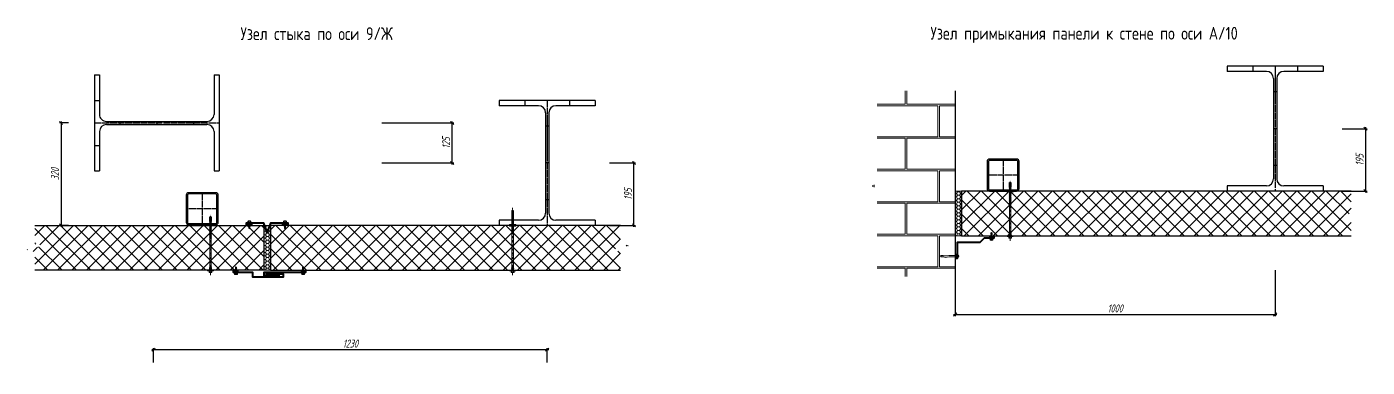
# Model space of a CAD drawing. Header units: millimetres. Extents: x -351329 to 406471, y -253833 to 111767.
# Drawn here: x -243730 to -239542, y -188958 to -187894 of the extents above; entities that cross this region are included whole.
import ezdxf

# ---------------------------------------------------------------- set-up
doc = ezdxf.new("R2010")
doc.units = ezdxf.units.MM
doc.linetypes.add('DASHDOT', pattern=[25.4, 12.7, -6.35, 0, -6.35])
doc.linetypes.add('GOST2.303 5', pattern=[24, 20, -1.5, 1, -1.5])
doc.layers.add('03_Осевые', color=4, linetype='GOST2.303 5')
doc.layers.add('07_Непечатаемые', color=2, linetype='Continuous', plot=False)
for name, color, linetype, lineweight in [('_Саморез', 12, 'Continuous', 9), ('_Сендвичи', 230, 'Continuous', 30), ('_Текст', 141, 'Continuous', 20), ('_Фасонные эл.', 7, 'Continuous', 40), ('выноска', 7, 'Continuous', 13), ('Нумерация', 91, 'Continuous', 30), ('тонкие', 221, 'Continuous', 13)]:
    doc.layers.add(name, color=color, linetype=linetype, lineweight=lineweight)
doc.styles.add('GOST 2.304', font='CS_Gost2304.shx')
doc.styles.add('Museo sans', font='CS_Gost2304.shx')
doc.styles.add('СПДС_размеры', font='spdswin.shx', dxfattribs={"width": 0.8, "oblique": 15})
doc.dimstyles.new('SPDS', dxfattribs={"dimscale": 100, "dimtxt": 2.5, "dimasz": 2.5, "dimexe": 1.25, "dimexo": 0.625, "dimtad": 1, "dimdec": 0, "dimrnd": 0.001, "dimtxsty": 'GOST 2.304', "dimblk": 'OBLIQUE', "dimcen": 2.5, "dimdle": 2, "dimadec": 0, "dimazin": 2, "dimtfac": 0.75, "dimtdec": 0, "dimtmove": 1, "dimatfit": 3, "dimfxl": 1, "dimtolj": 1, "dimarcsym": 0})
doc.dimstyles.new('СПДС', dxfattribs={"dimtxt": 2.5, "dimasz": 1, "dimexe": 0.5, "dimexo": 1.5, "dimtad": 1, "dimdec": 0, "dimtxsty": 'СПДС_размеры', "dimblk": 'OBLIQUE', "dimcen": 2.5, "dimdle": 0.5, "dimadec": 8, "dimazin": 0, "dimtfac": 1, "dimtdec": 0, "dimtix": 1, "dimtmove": 0, "dimatfit": 3, "dimfxl": 1, "dimarcsym": 0})
pattern_1 = [(45, (-260846.524, -170305.51), (-22.45064, 22.45064), []), (135, (-260846.524, -170305.51), (-22.45064, -22.45064), [])]

# ---------------------------------------------------------------- blocks, each defined once
blk = doc.blocks.new('*D758')
at = {"layer": 'Defpoints', "color": 0, "transparency": 16777216}
for p in [(0, 2.5), (0, -167.5), (0, -167.5)]:
    blk.add_point(p, dxfattribs=at)
at = {"layer": 'Defpoints', "color": 0, "transparency": 16777216, "insert": (-2, -13.1), "char_height": 2.5, "attachment_point": 5, "rotation": 90, "style": 'GOST 2.304'}
blk.add_mtext('\\A1;S-CD 65C 5.5х170', dxfattribs=at)
blk = doc.blocks.new('_Oblique')
at = {"layer": 'выноска', "color": 0, "lineweight": -2}
blk.add_line((-0.5, -0.5), (0.5, 0.5), dxfattribs=at)
blk = doc.blocks.new('*D723')
at = {"layer": 'Defpoints', "color": 0, "transparency": 16777216}
for p in [(0, 2.5), (0, -187.5), (0, -187.5)]:
    blk.add_point(p, dxfattribs=at)
at = {"layer": 'Defpoints', "color": 0, "transparency": 16777216, "insert": (-2, -13.1), "char_height": 2.5, "attachment_point": 5, "rotation": 90, "style": 'GOST 2.304'}
blk.add_mtext('\\A1;S-CD 65C 5.5х190', dxfattribs=at)
blk = doc.blocks.new('*D728')
at = {"layer": 'Defpoints', "color": 0, "transparency": 16777216}
for p in [(0, 2), (0, -17), (0, -17)]:
    blk.add_point(p, dxfattribs=at)
at = {"layer": 'Defpoints', "color": 0, "transparency": 16777216, "insert": (-1.2, -7.5), "char_height": 1, "attachment_point": 5, "rotation": 90, "style": 'GOST 2.304'}
blk.add_mtext('\\A1;S-MD 53Z 4.8х19', dxfattribs=at)
blk = doc.blocks.new('*U192')
for p, q in [((-150, 390), (150, 390)), ((-150, 374), (-150, 390)), ((150, 374), (150, 390)), ((-150, 374), (-27, 374)), ((-5, 38), (-5, 352)), ((5, 38), (5, 352)), ((27, 374), (150, 374)), ((-150, 16), (-27, 16)), ((-150, 0), (-150, 16)), ((-150, 0), (150, 0)), ((27, 16), (150, 16)), ((150, 0), (150, 16))]:
    blk.add_line(p, q)
for centre, start, end in [((-27, 352), 0, 90), ((27, 352), 90, 180), ((-27, 38), 270, 360), ((27, 38), 180, 270)]:
    blk.add_arc(centre, 22, start, end)
at = {"layer": '03_Осевые'}
for p, q in [((0, 0), (0, 390)), ((-5, 195), (5, 195))]:
    blk.add_line(p, q, dxfattribs=at)
at = {"layer": '07_Непечатаемые'}
for p, q in [((-2.75, 310), (2.75, 310)), ((-2.75, 80), (2.75, 80)), ((-70, 0), (-70, 16)), ((70, 0), (70, 16))]:
    blk.add_line(p, q, dxfattribs=at)
blk = doc.blocks.new('*U195')
for points in [[(-42, -50), (42, -50, 0.414214), (50, -42), (50, 42, 0.414214), (42, 50), (-42, 50, 0.414214), (-50, 42), (-50, -42, 0.414214)], [(-42, -46), (42, -46, 0.414214), (46, -42), (46, 42, 0.414214), (42, 46), (-42, 46, 0.414214), (-46, 42), (-46, -42, 0.414214)]]:
    blk.add_lwpolyline(points, format="xyb", close=True)
at = {"layer": '03_Осевые'}
for p, q in [((0, -50), (0, 50)), ((-50, 0), (50, 0))]:
    blk.add_line(p, q, dxfattribs=at)
blk = doc.blocks.new('*U798')
for p, q in [((-150, 390), (150, 390)), ((-150, 374), (-150, 390)), ((150, 374), (150, 390)), ((-150, 374), (-27, 374)), ((-5, 38), (-5, 352)), ((5, 38), (5, 352)), ((27, 374), (150, 374)), ((-150, 16), (-27, 16)), ((-150, 0), (-150, 16)), ((-150, 0), (150, 0)), ((27, 16), (150, 16)), ((150, 0), (150, 16))]:
    blk.add_line(p, q)
for centre, start, end in [((-27, 352), 0, 90), ((27, 352), 90, 180), ((-27, 38), 270, 360), ((27, 38), 180, 270)]:
    blk.add_arc(centre, 22, start, end)
at = {"layer": '03_Осевые'}
for p, q in [((0, 0), (0, 390)), ((-5, 195), (5, 195))]:
    blk.add_line(p, q, dxfattribs=at)
at = {"layer": '07_Непечатаемые'}
for p, q in [((-2.75, 310), (2.75, 310)), ((-2.75, 80), (2.75, 80)), ((-70, 0), (-70, 16)), ((70, 0), (70, 16))]:
    blk.add_line(p, q, dxfattribs=at)
blk = doc.blocks.new('дюбель')
at = {"ltscale": 500}
for p, q in [((-4.5, 109), (0, 113.5)), ((-4.5, 98.5), (-4.5, 109)), ((-4.5, 109), (4.5, 109)), ((-4.5, 98.5), (4.5, 98.5)), ((4.5, 109), (0, 113.5)), ((4.5, 98.5), (4.5, 109)), ((-4.5, 9), (-9, 9)), ((-4.5, 9), (-4.5, 62.9)), ((-4.5, 9), (4.5, 9)), ((4.5, 9), (4.5, 62.9)), ((4.5, 9), (9, 9))]:
    blk.add_line(p, q, dxfattribs=at)
for centre, radius, start, end in [((46, 80.7), 53.6, 160.54697, 199.45303), ((55, 80.7), 53.6, 160.54697, 199.45303), ((0, 9), 9, 180, 0)]:
    blk.add_arc(centre, radius, start, end, dxfattribs=at)
blk = doc.blocks.new('*D930')
at = {"layer": 'Defpoints', "color": 0, "ltscale": 20, "transparency": 16777216}
for p in [(-242104, -188903), (-243334, -188958), (-242104, -188958)]:
    blk.add_point(p, dxfattribs=at)
at = {"layer": 'тонкие', "color": 0, "lineweight": -2, "ltscale": 20, "transparency": 16777216}
for p, q in [((-243339, -188903), (-242099, -188903)), ((-243334, -188943), (-243334, -188898)), ((-242104, -188943), (-242104, -188898))]:
    blk.add_line(p, q, dxfattribs=at)
at = {"layer": 'тонкие', "color": 0, "lineweight": -2, "ltscale": 20, "transparency": 16777216, "xscale": 10, "yscale": 10, "zscale": 10, "rotation": 180}
blk.add_blockref('_Oblique', (-243334, -188903), dxfattribs=at)
at = {"layer": 'тонкие', "color": 0, "lineweight": -2, "ltscale": 20, "transparency": 16777216, "xscale": 10, "yscale": 10, "zscale": 10}
blk.add_blockref('_Oblique', (-242104, -188903), dxfattribs=at)
at = {"layer": 'тонкие', "color": 0, "ltscale": 20, "transparency": 16777216, "insert": (-242719, -188884.2), "char_height": 25, "attachment_point": 5, "style": 'СПДС_размеры'}
blk.add_mtext('1230', dxfattribs=at)
blk = doc.blocks.new('*D931')
at = {"layer": 'Defpoints', "color": 0, "ltscale": 10, "transparency": 16777216}
for p in [(-241924, -188319.6), (-241833, -188319.6), (-241924, -188514.6)]:
    blk.add_point(p, dxfattribs=at)
at = {"layer": 'тонкие', "color": 0, "lineweight": -2, "ltscale": 10, "transparency": 16777216}
for p, q in [((-241909, -188319.6), (-241828, -188319.6)), ((-241833, -188519.6), (-241833, -188314.6)), ((-241909, -188514.6), (-241828, -188514.6))]:
    blk.add_line(p, q, dxfattribs=at)
at = {"layer": 'тонкие', "color": 0, "lineweight": -2, "ltscale": 10, "transparency": 16777216, "xscale": 10, "yscale": 10, "zscale": 10}
for p, rotation in [((-241833, -188319.6), 90), ((-241833, -188514.6), 270)]:
    blk.add_blockref('_Oblique', p, dxfattribs=dict(at, rotation=rotation))
at = {"layer": 'тонкие', "color": 0, "ltscale": 10, "transparency": 16777216, "insert": (-241851.8, -188417.1), "char_height": 25, "attachment_point": 5, "rotation": 90, "style": 'СПДС_размеры'}
blk.add_mtext('195', dxfattribs=at)
blk = doc.blocks.new('*D932')
at = {"layer": 'Defpoints', "color": 0, "ltscale": 10, "transparency": 16777216}
for p in [(-242636, -188194.6), (-242401, -188194.6), (-242636, -188319.6)]:
    blk.add_point(p, dxfattribs=at)
at = {"layer": 'тонкие', "color": 0, "lineweight": -2, "ltscale": 10, "transparency": 16777216}
for p, q in [((-242621, -188194.6), (-242396, -188194.6)), ((-242401, -188324.6), (-242401, -188189.6)), ((-242621, -188319.6), (-242396, -188319.6))]:
    blk.add_line(p, q, dxfattribs=at)
at = {"layer": 'тонкие', "color": 0, "lineweight": -2, "ltscale": 10, "transparency": 16777216, "xscale": 10, "yscale": 10, "zscale": 10}
for p, rotation in [((-242401, -188194.6), 90), ((-242401, -188319.6), 270)]:
    blk.add_blockref('_Oblique', p, dxfattribs=dict(at, rotation=rotation))
at = {"layer": 'тонкие', "color": 0, "ltscale": 10, "transparency": 16777216, "insert": (-242419.8, -188257.1), "char_height": 25, "attachment_point": 5, "rotation": 90, "style": 'СПДС_размеры'}
blk.add_mtext('125', dxfattribs=at)
blk = doc.blocks.new('*D933')
at = {"layer": 'Defpoints', "color": 0, "ltscale": 10, "transparency": 16777216}
for p in [(-243585, -188194.6), (-243623, -188514.6), (-243585, -188514.6)]:
    blk.add_point(p, dxfattribs=at)
at = {"layer": 'тонкие', "color": 0, "lineweight": -2, "ltscale": 10, "transparency": 16777216}
for p, q in [((-243600, -188194.6), (-243628, -188194.6)), ((-243623, -188189.6), (-243623, -188519.6)), ((-243600, -188514.6), (-243628, -188514.6))]:
    blk.add_line(p, q, dxfattribs=at)
at = {"layer": 'тонкие', "color": 0, "lineweight": -2, "ltscale": 10, "transparency": 16777216, "xscale": 10, "yscale": 10, "zscale": 10}
for p, rotation in [((-243623, -188194.6), 90), ((-243623, -188514.6), 270)]:
    blk.add_blockref('_Oblique', p, dxfattribs=dict(at, rotation=rotation))
at = {"layer": 'тонкие', "color": 0, "ltscale": 10, "transparency": 16777216, "insert": (-243641.8, -188354.6), "char_height": 25, "attachment_point": 5, "rotation": 90, "style": 'СПДС_размеры'}
blk.add_mtext('320', dxfattribs=at)
blk = doc.blocks.new('*D934')
at = {"layer": 'Defpoints', "color": 0, "ltscale": 10, "transparency": 16777216}
for p in [(-240829.6, -188641), (-239829.6, -188639.8), (-239829.6, -188793)]:
    blk.add_point(p, dxfattribs=at)
at = {"layer": 'тонкие', "color": 0, "lineweight": -2, "ltscale": 10, "transparency": 16777216}
for p, q in [((-240829.6, -188656), (-240829.6, -188798)), ((-239829.6, -188654.8), (-239829.6, -188798)), ((-240834.6, -188793), (-239824.6, -188793))]:
    blk.add_line(p, q, dxfattribs=at)
at = {"layer": 'тонкие', "color": 0, "lineweight": -2, "ltscale": 10, "transparency": 16777216, "xscale": 10, "yscale": 10, "zscale": 10, "rotation": 180}
blk.add_blockref('_Oblique', (-240829.6, -188793), dxfattribs=at)
at = {"layer": 'тонкие', "color": 0, "lineweight": -2, "ltscale": 10, "transparency": 16777216, "xscale": 10, "yscale": 10, "zscale": 10}
blk.add_blockref('_Oblique', (-239829.6, -188793), dxfattribs=at)
at = {"layer": 'тонкие', "color": 0, "ltscale": 10, "transparency": 16777216, "insert": (-240329.6, -188774.2), "char_height": 25, "attachment_point": 5, "style": 'СПДС_размеры'}
blk.add_mtext('1000', dxfattribs=at)
blk = doc.blocks.new('*D935')
at = {"layer": 'Defpoints', "color": 0, "ltscale": 10, "transparency": 16777216}
for p in [(-239635, -188212.4), (-239635, -188407.4), (-239547, -188407.4)]:
    blk.add_point(p, dxfattribs=at)
at = {"layer": 'тонкие', "color": 0, "lineweight": -2, "ltscale": 10, "transparency": 16777216}
for p, q in [((-239547, -188207.4), (-239547, -188412.4)), ((-239620, -188212.4), (-239542, -188212.4)), ((-239620, -188407.4), (-239542, -188407.4))]:
    blk.add_line(p, q, dxfattribs=at)
at = {"layer": 'тонкие', "color": 0, "lineweight": -2, "ltscale": 10, "transparency": 16777216, "xscale": 10, "yscale": 10, "zscale": 10}
for p, rotation in [((-239547, -188212.4), 90), ((-239547, -188407.4), 270)]:
    blk.add_blockref('_Oblique', p, dxfattribs=dict(at, rotation=rotation))
at = {"layer": 'тонкие', "color": 0, "ltscale": 10, "transparency": 16777216, "insert": (-239565.8, -188309.9), "char_height": 25, "attachment_point": 5, "rotation": 90, "style": 'СПДС_размеры'}
blk.add_mtext('195', dxfattribs=at)
blk = doc.blocks.new('*U757')
at = {"layer": '_Саморез'}
h = blk.add_hatch(color=256, dxfattribs=at)
h.paths.add_polyline_path([(8.5, 0), (8.5, 1), (0, 1), (0, 0)])
h.paths.add_polyline_path([(-8.5, 1), (-8.5, 0), (0, 0), (0, 1)])
for p, q in [((3.75, -2), (-3.75, -0.7)), ((3.75, -4.6), (-3.75, -3.3)), ((3.75, -7.2), (-3.75, -5.9)), ((3.05, -9.8), (-3.05, -8.5)), ((3, -98.2), (-3, -97.45)), ((3, -99.7), (-3, -98.95)), ((3, -101.2), (-3, -100.45)), ((3, -102.7), (-3, -101.95)), ((3, -104.2), (-3, -103.45)), ((3, -105.7), (-3, -104.95)), ((3, -107.2), (-3, -106.45)), ((3, -108.7), (-3, -107.95)), ((3, -110.2), (-3, -109.45)), ((3, -111.7), (-3, -110.95)), ((3, -113.2), (-3, -112.45)), ((3, -114.7), (-3, -113.95)), ((3, -116.2), (-3, -115.45)), ((3, -117.7), (-3, -116.95)), ((3, -119.2), (-3, -118.45)), ((3, -120.7), (-3, -119.95)), ((3, -122.2), (-3, -121.45)), ((3, -123.7), (-3, -122.95)), ((3, -125.2), (-3, -124.45)), ((3, -126.7), (-3, -125.95)), ((3, -128.2), (-3, -127.45)), ((3, -129.7), (-3, -128.95)), ((3, -131.2), (-3, -130.45)), ((3, -132.7), (-3, -131.95)), ((3, -134.2), (-3, -133.45)), ((3, -135.7), (-3, -134.95)), ((3, -137.2), (-3, -136.45)), ((3, -138.7), (-3, -137.95)), ((3, -140.2), (-3, -139.45)), ((3, -141.7), (-3, -140.95)), ((3, -143.2), (-3, -142.45)), ((3, -144.7), (-3, -143.95)), ((3, -146.2), (-3, -145.45)), ((3, -147.7), (-3, -146.95)), ((3, -149.2), (-3, -148.45)), ((3, -150.7), (-3, -149.95)), ((0, -151.825), (-3, -151.45))]:
    blk.add_line(p, q, dxfattribs=at)
for points in [[(9.5, 2), (5.1, 2.5), (-5.1, 2.5), (-9.5, 2), (9.5, 2)], [(9.5, 1), (-9.5, 1), (-9.5, 2), (9.5, 2), (9.5, 1)], [(5.1, 3), (4.6, 3.5), (-4.6, 3.5), (-5.1, 3), (5.1, 3)], [(5.1, 2.5), (5.1, 3), (-5.1, 3), (-5.1, 2.5), (5.1, 2.5)], [(-4.6, 3.5), (-4.6, 7)], [(-3.45, 7.5), (3.45, 7.5)], [(-2.3, 3.5), (-2.3, 7)], [(-2.25, 1), (-2.25, -0.1)], [(2.25, 1), (2.25, -1.4)], [(2.3, 3.5), (2.3, 7)], [(4.6, 7), (4.6, 3.5)], [(-2.25, -1.3), (-2.25, -2.7)], [(-2.25, -3.9), (-2.25, -5.3)], [(-2.25, -6.5), (-2.25, -8)], [(-2.25, -9), (-2.25, -97.05)], [(2.25, -2.6), (2.25, -4)], [(2.25, -5.2), (2.25, -6.6)], [(2.25, -7.8), (2.25, -9.3)], [(2.25, -10.3), (2.25, -97.8)], [(-2.25, -97.85), (-2.25, -98.55)], [(-2.25, -99.35), (-2.25, -100.05)], [(-2.25, -100.85), (-2.25, -101.55)], [(-2.25, -102.35), (-2.25, -103.05)], [(-2.25, -103.85), (-2.25, -104.55)], [(-2.25, -105.35), (-2.25, -106.05)], [(-2.25, -106.85), (-2.25, -107.55)], [(-2.25, -108.35), (-2.25, -109.05)], [(-2.25, -109.85), (-2.25, -110.55)], [(-2.25, -111.35), (-2.25, -112.05)], [(-2.25, -112.85), (-2.25, -113.55)], [(-2.25, -114.35), (-2.25, -115.05)], [(-2.25, -115.85), (-2.25, -116.55)], [(-2.25, -117.35), (-2.25, -118.05)], [(-2.25, -118.85), (-2.25, -119.55)], [(-2.25, -120.35), (-2.25, -121.05)], [(-2.25, -121.85), (-2.25, -122.55)], [(-2.25, -123.35), (-2.25, -124.05)], [(-2.25, -124.85), (-2.25, -125.55)], [(2.25, -98.6), (2.25, -99.3)], [(2.25, -100.1), (2.25, -100.8)], [(2.25, -101.6), (2.25, -102.3)], [(2.25, -103.1), (2.25, -103.8)], [(2.25, -104.6), (2.25, -105.3)], [(2.25, -106.1), (2.25, -106.8)], [(2.25, -107.6), (2.25, -108.3)], [(2.25, -109.1), (2.25, -109.8)], [(2.25, -110.6), (2.25, -111.3)], [(2.25, -112.1), (2.25, -112.8)], [(2.25, -113.6), (2.25, -114.3)], [(2.25, -115.1), (2.25, -115.8)], [(2.25, -116.6), (2.25, -117.3)], [(2.25, -118.1), (2.25, -118.8)], [(2.25, -119.6), (2.25, -120.3)], [(2.25, -121.1), (2.25, -121.8)], [(2.25, -122.6), (2.25, -123.3)], [(2.25, -124.1), (2.25, -124.8)], [(2.25, -125.6), (2.25, -126.3)], [(-2.75, -153.5), (-2.25, -151.85)], [(0, -167.5), (-2.75, -165.5)], [(-2.25, -126.35), (-2.25, -127.05)], [(-2.25, -127.85), (-2.25, -128.55)], [(-2.25, -129.35), (-2.25, -130.05)], [(-2.25, -130.85), (-2.25, -131.55)], [(-2.25, -132.35), (-2.25, -133.05)], [(-2.25, -133.85), (-2.25, -134.55)], [(-2.25, -135.35), (-2.25, -136.05)], [(-2.25, -136.85), (-2.25, -137.55)], [(-2.25, -138.35), (-2.25, -139.05)], [(-2.25, -139.85), (-2.25, -140.55)], [(-2.25, -141.35), (-2.25, -142.05)], [(-2.25, -142.85), (-2.25, -143.55)], [(-2.25, -144.35), (-2.25, -145.05)], [(-2.25, -145.85), (-2.25, -146.55)], [(-2.25, -147.35), (-2.25, -148.05)], [(-2.25, -148.85), (-2.25, -149.55)], [(-2.25, -150.35), (-2.25, -151.05)], [(0, -167.5), (2.75, -165.5)], [(2.25, -127.1), (2.25, -127.8)], [(2.25, -128.6), (2.25, -129.3)], [(2.25, -130.1), (2.25, -130.8)], [(2.25, -131.6), (2.25, -132.3)], [(2.25, -133.1), (2.25, -133.8)], [(2.25, -134.6), (2.25, -135.3)], [(2.25, -136.1), (2.25, -136.8)], [(2.25, -137.6), (2.25, -138.3)], [(2.25, -139.1), (2.25, -139.8)], [(2.25, -140.6), (2.25, -141.3)], [(2.25, -142.1), (2.25, -142.8)], [(2.25, -143.6), (2.25, -144.3)], [(2.25, -145.1), (2.25, -145.8)], [(2.25, -146.6), (2.25, -147.3)], [(2.25, -148.1), (2.25, -148.8)], [(2.25, -149.6), (2.25, -150.3)], [(2.25, -151.1), (2.25, -151.85)], [(2.75, -153.5), (2.25, -151.85)]]:
    blk.add_lwpolyline(points, dxfattribs=at)
for points in [[(8.5, 0), (-8.5, 0), (-8.5, 1), (8.5, 1)], [(-2.25, -0.1), (2.25, -1.4), (3.75, -2), (2.25, -2.6), (-2.25, -1.3), (-3.75, -0.7)], [(-2.25, -2.7), (2.25, -4), (3.75, -4.6), (2.25, -5.2), (-2.25, -3.9), (-3.75, -3.3)], [(-2.25, -5.3), (2.25, -6.6), (3.75, -7.2), (2.25, -7.8), (-2.25, -6.5), (-3.75, -5.9)], [(-2.25, -8), (2.25, -9.3), (3.05, -9.8), (2.25, -10.3), (-2.25, -9), (-3.05, -8.5)], [(-2.25, -97.05), (2.25, -97.8), (3, -98.2), (2.25, -98.6), (-2.25, -97.85), (-3, -97.45)], [(-2.25, -98.55), (2.25, -99.3), (3, -99.7), (2.25, -100.1), (-2.25, -99.35), (-3, -98.95)], [(-2.25, -100.05), (2.25, -100.8), (3, -101.2), (2.25, -101.6), (-2.25, -100.85), (-3, -100.45)], [(-2.25, -101.55), (2.25, -102.3), (3, -102.7), (2.25, -103.1), (-2.25, -102.35), (-3, -101.95)], [(-2.25, -103.05), (2.25, -103.8), (3, -104.2), (2.25, -104.6), (-2.25, -103.85), (-3, -103.45)], [(-2.25, -104.55), (2.25, -105.3), (3, -105.7), (2.25, -106.1), (-2.25, -105.35), (-3, -104.95)], [(-2.25, -106.05), (2.25, -106.8), (3, -107.2), (2.25, -107.6), (-2.25, -106.85), (-3, -106.45)], [(-2.25, -107.55), (2.25, -108.3), (3, -108.7), (2.25, -109.1), (-2.25, -108.35), (-3, -107.95)], [(-2.25, -109.05), (2.25, -109.8), (3, -110.2), (2.25, -110.6), (-2.25, -109.85), (-3, -109.45)], [(-2.25, -110.55), (2.25, -111.3), (3, -111.7), (2.25, -112.1), (-2.25, -111.35), (-3, -110.95)], [(-2.25, -112.05), (2.25, -112.8), (3, -113.2), (2.25, -113.6), (-2.25, -112.85), (-3, -112.45)], [(-2.25, -113.55), (2.25, -114.3), (3, -114.7), (2.25, -115.1), (-2.25, -114.35), (-3, -113.95)], [(-2.25, -115.05), (2.25, -115.8), (3, -116.2), (2.25, -116.6), (-2.25, -115.85), (-3, -115.45)], [(-2.25, -116.55), (2.25, -117.3), (3, -117.7), (2.25, -118.1), (-2.25, -117.35), (-3, -116.95)], [(-2.25, -118.05), (2.25, -118.8), (3, -119.2), (2.25, -119.6), (-2.25, -118.85), (-3, -118.45)], [(-2.25, -119.55), (2.25, -120.3), (3, -120.7), (2.25, -121.1), (-2.25, -120.35), (-3, -119.95)], [(-2.25, -121.05), (2.25, -121.8), (3, -122.2), (2.25, -122.6), (-2.25, -121.85), (-3, -121.45)], [(-2.25, -122.55), (2.25, -123.3), (3, -123.7), (2.25, -124.1), (-2.25, -123.35), (-3, -122.95)], [(-2.25, -124.05), (2.25, -124.8), (3, -125.2), (2.25, -125.6), (-2.25, -124.85), (-3, -124.45)], [(-2.25, -125.55), (2.25, -126.3), (3, -126.7), (2.25, -127.1), (-2.25, -126.35), (-3, -125.95)], [(-2.25, -127.05), (2.25, -127.8), (3, -128.2), (2.25, -128.6), (-2.25, -127.85), (-3, -127.45)], [(-2.25, -128.55), (2.25, -129.3), (3, -129.7), (2.25, -130.1), (-2.25, -129.35), (-3, -128.95)], [(-2.25, -130.05), (2.25, -130.8), (3, -131.2), (2.25, -131.6), (-2.25, -130.85), (-3, -130.45)], [(-2.25, -131.55), (2.25, -132.3), (3, -132.7), (2.25, -133.1), (-2.25, -132.35), (-3, -131.95)], [(-2.25, -133.05), (2.25, -133.8), (3, -134.2), (2.25, -134.6), (-2.25, -133.85), (-3, -133.45)], [(-2.25, -134.55), (2.25, -135.3), (3, -135.7), (2.25, -136.1), (-2.25, -135.35), (-3, -134.95)], [(-2.25, -136.05), (2.25, -136.8), (3, -137.2), (2.25, -137.6), (-2.25, -136.85), (-3, -136.45)], [(-2.25, -137.55), (2.25, -138.3), (3, -138.7), (2.25, -139.1), (-2.25, -138.35), (-3, -137.95)], [(-2.25, -139.05), (2.25, -139.8), (3, -140.2), (2.25, -140.6), (-2.25, -139.85), (-3, -139.45)], [(-2.25, -140.55), (2.25, -141.3), (3, -141.7), (2.25, -142.1), (-2.25, -141.35), (-3, -140.95)], [(-2.25, -142.05), (2.25, -142.8), (3, -143.2), (2.25, -143.6), (-2.25, -142.85), (-3, -142.45)], [(-2.25, -143.55), (2.25, -144.3), (3, -144.7), (2.25, -145.1), (-2.25, -144.35), (-3, -143.95)], [(-2.25, -145.05), (2.25, -145.8), (3, -146.2), (2.25, -146.6), (-2.25, -145.85), (-3, -145.45)], [(-2.25, -146.55), (2.25, -147.3), (3, -147.7), (2.25, -148.1), (-2.25, -147.35), (-3, -146.95)], [(-2.25, -148.05), (2.25, -148.8), (3, -149.2), (2.25, -149.6), (-2.25, -148.85), (-3, -148.45)], [(-2.25, -149.55), (2.25, -150.3), (3, -150.7), (2.25, -151.1), (-2.25, -150.35), (-3, -149.95)], [(-2.25, -151.05), (-0.75, -151.425), (0, -151.825), (-0.75, -152.225), (-2.25, -151.85), (-3, -151.45)]]:
    blk.add_lwpolyline(points, close=True, dxfattribs=at)
at = {"layer": '_Саморез', "linetype": 'DASHDOT', "ltscale": 0.5}
blk.add_lwpolyline([(0, 15.5), (0, -174.5)], dxfattribs=at)
at = {"layer": '_Саморез', "linetype": 'DASHDOT'}
for points in [[(-2.75, -165.5), (-2.75, -153.5)], [(-2.75, -165.5), (-1, -165.2)], [(-1, -165.2), (0, -154.5)], [(-1, -165.2), (0, -167.5)], [(0, -167.5), (2.75, -154.5)], [(2.75, -165.5), (2.75, -153.5)]]:
    blk.add_lwpolyline(points, dxfattribs=at)
at = {"layer": '_Саморез'}
for centre, radius, start, end in [((-3.45, 5.927), 1.573, 43.002869, 136.997131), ((0, 1.96), 5.54, 65.470453, 114.529547), ((3.45, 5.927), 1.573, 43.002869, 136.997131)]:
    blk.add_arc(centre, radius, start, end, dxfattribs=at)
at = {"layer": '_Саморез', "linetype": 'DASHDOT'}
blk.add_arc((1.375, -154.945), 1.445, 17.945253, 162.054747, dxfattribs=at)
at = {"layer": 'Defpoints', "color": 1}
dim = blk.add_linear_dim(base=(0, -167.5), p1=(0, 2.5), p2=(0, -167.5), angle=270, text='S-CD 65C 5.5х<>', dimstyle='SPDS', override={"dimscale": 1, "dimdec": 2, "dimlfac": 1, "dimtxsty": 'GOST 2.304', "dimse1": 1, "dimse2": 1, "dimsd1": 1, "dimsd2": 1, "dimtdec": 2, "dimtolj": 1}, dxfattribs=at)
dim.commit()
dim.dimension.update_dxf_attribs({"geometry": '*D758', "text_midpoint": (0, -13.1), "dimtype": 160})
blk = doc.blocks.new('*U722')
at = {"layer": '_Саморез'}
h = blk.add_hatch(color=256, dxfattribs=at)
h.paths.add_polyline_path([(8.5, 0), (8.5, 1), (0, 1), (0, 0)])
h.paths.add_polyline_path([(-8.5, 1), (-8.5, 0), (0, 0), (0, 1)])
for p, q in [((3.75, -2), (-3.75, -0.7)), ((3.75, -4.6), (-3.75, -3.3)), ((3.75, -7.2), (-3.75, -5.9)), ((3.05, -9.8), (-3.05, -8.5)), ((3, -118.2), (-3, -117.45)), ((3, -119.7), (-3, -118.95)), ((3, -121.2), (-3, -120.45)), ((3, -122.7), (-3, -121.95)), ((3, -124.2), (-3, -123.45)), ((3, -125.7), (-3, -124.95)), ((3, -127.2), (-3, -126.45)), ((3, -128.7), (-3, -127.95)), ((3, -130.2), (-3, -129.45)), ((3, -131.7), (-3, -130.95)), ((3, -133.2), (-3, -132.45)), ((3, -134.7), (-3, -133.95)), ((3, -136.2), (-3, -135.45)), ((3, -137.7), (-3, -136.95)), ((3, -139.2), (-3, -138.45)), ((3, -140.7), (-3, -139.95)), ((3, -142.2), (-3, -141.45)), ((3, -143.7), (-3, -142.95)), ((3, -145.2), (-3, -144.45)), ((3, -146.7), (-3, -145.95)), ((3, -148.2), (-3, -147.45)), ((3, -149.7), (-3, -148.95)), ((3, -151.2), (-3, -150.45)), ((3, -152.7), (-3, -151.95)), ((3, -154.2), (-3, -153.45)), ((3, -155.7), (-3, -154.95)), ((3, -157.2), (-3, -156.45)), ((3, -158.7), (-3, -157.95)), ((3, -160.2), (-3, -159.45)), ((3, -161.7), (-3, -160.95)), ((3, -163.2), (-3, -162.45)), ((3, -164.7), (-3, -163.95)), ((3, -166.2), (-3, -165.45)), ((3, -167.7), (-3, -166.95)), ((3, -169.2), (-3, -168.45)), ((3, -170.7), (-3, -169.95)), ((0, -171.825), (-3, -171.45))]:
    blk.add_line(p, q, dxfattribs=at)
for points in [[(9.5, 2), (5.1, 2.5), (-5.1, 2.5), (-9.5, 2), (9.5, 2)], [(9.5, 1), (-9.5, 1), (-9.5, 2), (9.5, 2), (9.5, 1)], [(5.1, 3), (4.6, 3.5), (-4.6, 3.5), (-5.1, 3), (5.1, 3)], [(5.1, 2.5), (5.1, 3), (-5.1, 3), (-5.1, 2.5), (5.1, 2.5)], [(-4.6, 3.5), (-4.6, 7)], [(-3.45, 7.5), (3.45, 7.5)], [(-2.3, 3.5), (-2.3, 7)], [(-2.25, 1), (-2.25, -0.1)], [(2.25, 1), (2.25, -1.4)], [(2.3, 3.5), (2.3, 7)], [(4.6, 7), (4.6, 3.5)], [(-2.25, -1.3), (-2.25, -2.7)], [(-2.25, -3.9), (-2.25, -5.3)], [(-2.25, -6.5), (-2.25, -8)], [(-2.25, -9), (-2.25, -117.05)], [(2.25, -2.6), (2.25, -4)], [(2.25, -5.2), (2.25, -6.6)], [(2.25, -7.8), (2.25, -9.3)], [(2.25, -10.3), (2.25, -117.8)], [(-2.25, -117.85), (-2.25, -118.55)], [(-2.25, -119.35), (-2.25, -120.05)], [(-2.25, -120.85), (-2.25, -121.55)], [(-2.25, -122.35), (-2.25, -123.05)], [(-2.25, -123.85), (-2.25, -124.55)], [(-2.25, -125.35), (-2.25, -126.05)], [(2.25, -118.6), (2.25, -119.3)], [(2.25, -120.1), (2.25, -120.8)], [(2.25, -121.6), (2.25, -122.3)], [(2.25, -123.1), (2.25, -123.8)], [(2.25, -124.6), (2.25, -125.3)], [(-2.25, -126.85), (-2.25, -127.55)], [(-2.25, -128.35), (-2.25, -129.05)], [(-2.25, -129.85), (-2.25, -130.55)], [(-2.25, -131.35), (-2.25, -132.05)], [(-2.25, -132.85), (-2.25, -133.55)], [(-2.25, -134.35), (-2.25, -135.05)], [(-2.25, -135.85), (-2.25, -136.55)], [(-2.25, -137.35), (-2.25, -138.05)], [(-2.25, -138.85), (-2.25, -139.55)], [(-2.25, -140.35), (-2.25, -141.05)], [(-2.25, -141.85), (-2.25, -142.55)], [(-2.25, -143.35), (-2.25, -144.05)], [(-2.25, -144.85), (-2.25, -145.55)], [(-2.25, -146.35), (-2.25, -147.05)], [(-2.25, -147.85), (-2.25, -148.55)], [(-2.25, -149.35), (-2.25, -150.05)], [(-2.25, -150.85), (-2.25, -151.55)], [(-2.25, -152.35), (-2.25, -153.05)], [(-2.25, -153.85), (-2.25, -154.55)], [(-2.25, -155.35), (-2.25, -156.05)], [(-2.25, -156.85), (-2.25, -157.55)], [(-2.25, -158.35), (-2.25, -159.05)], [(-2.25, -159.85), (-2.25, -160.55)], [(-2.25, -161.35), (-2.25, -162.05)], [(-2.25, -162.85), (-2.25, -163.55)], [(-2.25, -164.35), (-2.25, -165.05)], [(-2.25, -165.85), (-2.25, -166.55)], [(-2.25, -167.35), (-2.25, -168.05)], [(2.25, -126.1), (2.25, -126.8)], [(2.25, -127.6), (2.25, -128.3)], [(2.25, -129.1), (2.25, -129.8)], [(2.25, -130.6), (2.25, -131.3)], [(2.25, -132.1), (2.25, -132.8)], [(2.25, -133.6), (2.25, -134.3)], [(2.25, -135.1), (2.25, -135.8)], [(2.25, -136.6), (2.25, -137.3)], [(2.25, -138.1), (2.25, -138.8)], [(2.25, -139.6), (2.25, -140.3)], [(2.25, -141.1), (2.25, -141.8)], [(2.25, -142.6), (2.25, -143.3)], [(2.25, -144.1), (2.25, -144.8)], [(2.25, -145.6), (2.25, -146.3)], [(2.25, -147.1), (2.25, -147.8)], [(2.25, -148.6), (2.25, -149.3)], [(2.25, -150.1), (2.25, -150.8)], [(2.25, -151.6), (2.25, -152.3)], [(2.25, -153.1), (2.25, -153.8)], [(2.25, -154.6), (2.25, -155.3)], [(2.25, -156.1), (2.25, -156.8)], [(2.25, -157.6), (2.25, -158.3)], [(2.25, -159.1), (2.25, -159.8)], [(2.25, -160.6), (2.25, -161.3)], [(2.25, -162.1), (2.25, -162.8)], [(2.25, -163.6), (2.25, -164.3)], [(2.25, -165.1), (2.25, -165.8)], [(2.25, -166.6), (2.25, -167.3)], [(-2.75, -173.5), (-2.25, -171.85)], [(0, -187.5), (-2.75, -185.5)], [(-2.25, -168.85), (-2.25, -169.55)], [(-2.25, -170.35), (-2.25, -171.05)], [(0, -187.5), (2.75, -185.5)], [(2.25, -168.1), (2.25, -168.8)], [(2.25, -169.6), (2.25, -170.3)], [(2.25, -171.1), (2.25, -171.85)], [(2.75, -173.5), (2.25, -171.85)]]:
    blk.add_lwpolyline(points, dxfattribs=at)
for points in [[(8.5, 0), (-8.5, 0), (-8.5, 1), (8.5, 1)], [(-2.25, -0.1), (2.25, -1.4), (3.75, -2), (2.25, -2.6), (-2.25, -1.3), (-3.75, -0.7)], [(-2.25, -2.7), (2.25, -4), (3.75, -4.6), (2.25, -5.2), (-2.25, -3.9), (-3.75, -3.3)], [(-2.25, -5.3), (2.25, -6.6), (3.75, -7.2), (2.25, -7.8), (-2.25, -6.5), (-3.75, -5.9)], [(-2.25, -8), (2.25, -9.3), (3.05, -9.8), (2.25, -10.3), (-2.25, -9), (-3.05, -8.5)], [(-2.25, -117.05), (2.25, -117.8), (3, -118.2), (2.25, -118.6), (-2.25, -117.85), (-3, -117.45)], [(-2.25, -118.55), (2.25, -119.3), (3, -119.7), (2.25, -120.1), (-2.25, -119.35), (-3, -118.95)], [(-2.25, -120.05), (2.25, -120.8), (3, -121.2), (2.25, -121.6), (-2.25, -120.85), (-3, -120.45)], [(-2.25, -121.55), (2.25, -122.3), (3, -122.7), (2.25, -123.1), (-2.25, -122.35), (-3, -121.95)], [(-2.25, -123.05), (2.25, -123.8), (3, -124.2), (2.25, -124.6), (-2.25, -123.85), (-3, -123.45)], [(-2.25, -124.55), (2.25, -125.3), (3, -125.7), (2.25, -126.1), (-2.25, -125.35), (-3, -124.95)], [(-2.25, -126.05), (2.25, -126.8), (3, -127.2), (2.25, -127.6), (-2.25, -126.85), (-3, -126.45)], [(-2.25, -127.55), (2.25, -128.3), (3, -128.7), (2.25, -129.1), (-2.25, -128.35), (-3, -127.95)], [(-2.25, -129.05), (2.25, -129.8), (3, -130.2), (2.25, -130.6), (-2.25, -129.85), (-3, -129.45)], [(-2.25, -130.55), (2.25, -131.3), (3, -131.7), (2.25, -132.1), (-2.25, -131.35), (-3, -130.95)], [(-2.25, -132.05), (2.25, -132.8), (3, -133.2), (2.25, -133.6), (-2.25, -132.85), (-3, -132.45)], [(-2.25, -133.55), (2.25, -134.3), (3, -134.7), (2.25, -135.1), (-2.25, -134.35), (-3, -133.95)], [(-2.25, -135.05), (2.25, -135.8), (3, -136.2), (2.25, -136.6), (-2.25, -135.85), (-3, -135.45)], [(-2.25, -136.55), (2.25, -137.3), (3, -137.7), (2.25, -138.1), (-2.25, -137.35), (-3, -136.95)], [(-2.25, -138.05), (2.25, -138.8), (3, -139.2), (2.25, -139.6), (-2.25, -138.85), (-3, -138.45)], [(-2.25, -139.55), (2.25, -140.3), (3, -140.7), (2.25, -141.1), (-2.25, -140.35), (-3, -139.95)], [(-2.25, -141.05), (2.25, -141.8), (3, -142.2), (2.25, -142.6), (-2.25, -141.85), (-3, -141.45)], [(-2.25, -142.55), (2.25, -143.3), (3, -143.7), (2.25, -144.1), (-2.25, -143.35), (-3, -142.95)], [(-2.25, -144.05), (2.25, -144.8), (3, -145.2), (2.25, -145.6), (-2.25, -144.85), (-3, -144.45)], [(-2.25, -145.55), (2.25, -146.3), (3, -146.7), (2.25, -147.1), (-2.25, -146.35), (-3, -145.95)], [(-2.25, -147.05), (2.25, -147.8), (3, -148.2), (2.25, -148.6), (-2.25, -147.85), (-3, -147.45)], [(-2.25, -148.55), (2.25, -149.3), (3, -149.7), (2.25, -150.1), (-2.25, -149.35), (-3, -148.95)], [(-2.25, -150.05), (2.25, -150.8), (3, -151.2), (2.25, -151.6), (-2.25, -150.85), (-3, -150.45)], [(-2.25, -151.55), (2.25, -152.3), (3, -152.7), (2.25, -153.1), (-2.25, -152.35), (-3, -151.95)], [(-2.25, -153.05), (2.25, -153.8), (3, -154.2), (2.25, -154.6), (-2.25, -153.85), (-3, -153.45)], [(-2.25, -154.55), (2.25, -155.3), (3, -155.7), (2.25, -156.1), (-2.25, -155.35), (-3, -154.95)], [(-2.25, -156.05), (2.25, -156.8), (3, -157.2), (2.25, -157.6), (-2.25, -156.85), (-3, -156.45)], [(-2.25, -157.55), (2.25, -158.3), (3, -158.7), (2.25, -159.1), (-2.25, -158.35), (-3, -157.95)], [(-2.25, -159.05), (2.25, -159.8), (3, -160.2), (2.25, -160.6), (-2.25, -159.85), (-3, -159.45)], [(-2.25, -160.55), (2.25, -161.3), (3, -161.7), (2.25, -162.1), (-2.25, -161.35), (-3, -160.95)], [(-2.25, -162.05), (2.25, -162.8), (3, -163.2), (2.25, -163.6), (-2.25, -162.85), (-3, -162.45)], [(-2.25, -163.55), (2.25, -164.3), (3, -164.7), (2.25, -165.1), (-2.25, -164.35), (-3, -163.95)], [(-2.25, -165.05), (2.25, -165.8), (3, -166.2), (2.25, -166.6), (-2.25, -165.85), (-3, -165.45)], [(-2.25, -166.55), (2.25, -167.3), (3, -167.7), (2.25, -168.1), (-2.25, -167.35), (-3, -166.95)], [(-2.25, -168.05), (2.25, -168.8), (3, -169.2), (2.25, -169.6), (-2.25, -168.85), (-3, -168.45)], [(-2.25, -169.55), (2.25, -170.3), (3, -170.7), (2.25, -171.1), (-2.25, -170.35), (-3, -169.95)], [(-2.25, -171.05), (-0.75, -171.425), (0, -171.825), (-0.75, -172.225), (-2.25, -171.85), (-3, -171.45)]]:
    blk.add_lwpolyline(points, close=True, dxfattribs=at)
at = {"layer": '_Саморез', "linetype": 'DASHDOT', "ltscale": 0.5}
blk.add_lwpolyline([(0, 15.5), (0, -194.5)], dxfattribs=at)
at = {"layer": '_Саморез', "linetype": 'DASHDOT'}
for points in [[(-2.75, -185.5), (-2.75, -173.5)], [(-2.75, -185.5), (-1, -185.2)], [(-1, -185.2), (0, -174.5)], [(-1, -185.2), (0, -187.5)], [(0, -187.5), (2.75, -174.5)], [(2.75, -185.5), (2.75, -173.5)]]:
    blk.add_lwpolyline(points, dxfattribs=at)
at = {"layer": '_Саморез'}
for centre, radius, start, end in [((-3.45, 5.927), 1.573, 43.002869, 136.997131), ((0, 1.96), 5.54, 65.470453, 114.529547), ((3.45, 5.927), 1.573, 43.002869, 136.997131)]:
    blk.add_arc(centre, radius, start, end, dxfattribs=at)
at = {"layer": '_Саморез', "linetype": 'DASHDOT'}
blk.add_arc((1.375, -174.945), 1.445, 17.945253, 162.054747, dxfattribs=at)
at = {"layer": 'Defpoints', "color": 1}
dim = blk.add_linear_dim(base=(0, -187.5), p1=(0, 2.5), p2=(0, -187.5), angle=270, text='S-CD 65C 5.5х<>', dimstyle='SPDS', override={"dimscale": 1, "dimdec": 2, "dimlfac": 1, "dimtxsty": 'GOST 2.304', "dimse1": 1, "dimse2": 1, "dimsd1": 1, "dimsd2": 1, "dimtdec": 2, "dimtolj": 1}, dxfattribs=at)
dim.commit()
dim.dimension.update_dxf_attribs({"geometry": '*D723', "text_midpoint": (0, -13.1), "dimtype": 160})
blk = doc.blocks.new('*U726')
at = {"layer": '_Саморез'}
blk.add_hatch(color=256, dxfattribs=at).paths.add_polyline_path([(-7, 0), (7, 0), (7, 1), (-7, 1)])
for p, q in [((-2.4, -1.5), (2.4, -0.5)), ((-2.4, -3.5), (2.4, -2.5)), ((-2.4, -5.5), (2.4, -4.5)), ((-2.4, -7.5), (2.4, -6.5)), ((-2.4, -9.5), (2.4, -8.5)), ((-1.4, -11), (2.4, -10.5)), ((1.4, -11), (-1.4, -11))]:
    blk.add_line(p, q, dxfattribs=at)
for points in [[(-8, 1.5), (-5.1, 2), (5.1, 2), (8, 1.5), (-8, 1.5)], [(-8, 1), (8, 1), (8, 1.5), (-8, 1.5), (-8, 1)], [(-5.1, 2.5), (-4.6, 3), (4.6, 3), (5.1, 2.5), (-5.1, 2.5)], [(-5.1, 2), (-5.1, 2.5), (5.1, 2.5), (5.1, 2), (-5.1, 2)], [(-4.6, 6.5), (-4.6, 3)], [(3.4, 7), (-3.4, 7)], [(-2.3, 3), (-2.3, 6.5)], [(-1.4, 0), (-1.4, -1)], [(-1.4, -1), (1.4, 0)], [(2.4, -0.5), (1.4, 0)], [(2.3, 3), (2.3, 6.5)], [(4.6, 6.5), (4.6, 3)], [(-2.4, -1.5), (-1.4, -1)], [(-2.4, -1.5), (-1.4, -2)], [(-2.4, -3.5), (-1.4, -3)], [(-2.4, -3.5), (-1.4, -4)], [(-2.4, -5.5), (-1.4, -5)], [(-2.4, -5.5), (-1.4, -6)], [(-2.4, -7.5), (-1.4, -7)], [(-2.4, -7.5), (-1.4, -8)], [(-2.4, -9.5), (-1.4, -9)], [(-2.4, -9.5), (-1.4, -10)], [(-1.4, -11), (-1.8, -11.8), (-1.8, -15.8)], [(-1.8, -15.8), (-0.8, -15.3)], [(0, -17), (-1.8, -15.8)], [(-1.4, -2), (1.4, -1)], [(-1.4, -2), (-1.4, -3)], [(-1.4, -3), (1.4, -2)], [(-1.4, -4), (1.4, -3)], [(-1.4, -4), (-1.4, -5)], [(-1.4, -5), (1.4, -4)], [(-1.4, -6), (1.4, -5)], [(-1.4, -6), (-1.4, -7)], [(-1.4, -7), (1.4, -6)], [(-1.4, -8), (1.4, -7)], [(-1.4, -8), (-1.4, -9)], [(-1.4, -9), (1.4, -8)], [(-1.4, -10), (1.4, -9)], [(-1.4, -10), (-1.4, -11)], [(-1.4, -11), (1.4, -10)], [(-0.8, -15.3), (0, -11.9)], [(-0.8, -15.3), (0, -17)], [(0, -17), (1.8, -11.9)], [(0, -17), (1.8, -15.8)], [(2.4, -0.5), (1.4, -1)], [(1.4, -1), (1.4, -2)], [(2.4, -2.5), (1.4, -2)], [(2.4, -2.5), (1.4, -3)], [(1.4, -3), (1.4, -4)], [(2.4, -4.5), (1.4, -4)], [(2.4, -4.5), (1.4, -5)], [(1.4, -5), (1.4, -6)], [(2.4, -6.5), (1.4, -6)], [(2.4, -6.5), (1.4, -7)], [(1.4, -7), (1.4, -8)], [(2.4, -8.5), (1.4, -8)], [(2.4, -8.5), (1.4, -9)], [(1.4, -9), (1.4, -10)], [(2.4, -10.5), (1.4, -10)], [(2.4, -10.5), (1.4, -11)], [(1.4, -11), (1.8, -11.8), (1.8, -15.8)]]:
    blk.add_lwpolyline(points, dxfattribs=at)
blk.add_lwpolyline([(-7, 0), (7, 0), (7, 1), (-7, 1)], close=True, dxfattribs=at)
for centre, radius, start, end in [((-3.4, 5.4), 1.57, 43.0029, 136.9971), ((0, 1.5), 5.54, 65.4705, 114.5295), ((3.4, 5.4), 1.57, 43.0029, 136.9971), ((0.9, -12.3), 0.975, 22.6199, 157.3801)]:
    blk.add_arc(centre, radius, start, end, dxfattribs=at)
at = {"layer": 'Defpoints'}
dim = blk.add_linear_dim(base=(0, -17), p1=(0, 2), p2=(0, -17), angle=90, text='S-MD 53Z 4.8х<>', dimstyle='SPDS', override={"dimscale": 1, "dimtxt": 1, "dimse1": 1, "dimse2": 1, "dimsd1": 1, "dimsd2": 1}, dxfattribs=at)
dim.commit()
dim.dimension.update_dxf_attribs({"geometry": '*D728', "text_midpoint": (-1.2, -7.5)})

msp = doc.modelspace()

# ---------------------------------------------------------------- hatches: boundary and pattern name
at = {"layer": 'тонкие', "ltscale": 10}
h = msp.add_hatch(dxfattribs=at)
h.set_pattern_fill('AR-B816C', color=256, scale=0.5)
h.set_pattern_definition([(0, (-262926.03, -170564.15), (101.6, 101.6), [198.4375, -4.7625]), (0, (-263027.63, -170559.38), (101.6, 101.6), [198.4375, -4.7625]), (90, (-262926.03, -170564.15), (-101.6, 101.6), [-106.3625, 96.8375]), (90, (-262930.79, -170564.15), (-101.6, 101.6), [-106.3625, 96.8375])])
h.paths.add_polyline_path([(-240829.6, -188093.9), (-240938.8, -188093.9), (-240945.1, -188118.9), (-240957.6, -188068.9), (-240963.8, -188093.9), (-241073, -188093.9), (-241073, -188372.9), (-241048, -188379.2), (-241098, -188391.7), (-241073, -188397.9), (-241073, -188675), (-240829.6, -188675)])
h = msp.add_hatch(dxfattribs=at)
h.set_pattern_fill('HONEY', color=256, scale=2)
h.set_pattern_definition([(0, (-258862.014, -170404.806), (9.525, 5.4992613), [6.35, -12.7]), (120, (-258862.014, -170404.806), (-9.525, 5.4992613), [6.35, -12.7]), (60, (-258862.014, -170404.806), (2e-08, 10.9985226), [-12.7, 6.35])])
h.paths.add_polyline_path([(-240809.6, -188407.4), (-240829.6, -188407.4), (-240829.6, -188547.4), (-240809.6, -188547.4)])
h = msp.add_hatch(dxfattribs=at)
h.set_pattern_fill('ANSI37', color=256, scale=10)
h.set_pattern_definition([(45, (-258687.114, -170198.3), (-22.45064, 22.45064), []), (135, (-258687.114, -170198.3), (-22.45064, -22.45064), [])])
h.paths.add_polyline_path([(-239591.6, -188547.4), (-239591.6, -188489.9), (-239616.6, -188483.6), (-239566.6, -188471.1), (-239591.6, -188464.9), (-239591.6, -188407.4), (-240809.6, -188407.4), (-240809.6, -188547.4)])
h = msp.add_hatch(color=256, dxfattribs=at)
h.dxf.hatch_style = 1
h.paths.add_polyline_path([(-240647.6, -188409.9), (-240647.6, -188404.9), (-240667.6, -188404.9), (-240667.6, -188409.9)])
h = msp.add_hatch(dxfattribs=at)
h.set_pattern_fill('ANSI37', color=256, scale=10)
h.set_pattern_definition(pattern_1)
h.paths.add_polyline_path([(-242989, -188654.6), (-242989, -188514.6), (-243705, -188514.6), (-243705, -188572.1), (-243680, -188578.3), (-243730, -188590.8), (-243705, -188597.1), (-243705, -188654.6)])
h = msp.add_hatch(color=256, dxfattribs=at)
h.dxf.hatch_style = 1
h.paths.add_polyline_path([(-243146, -188516.1), (-243146, -188511.1), (-243166, -188511.1), (-243166, -188516.1)])
h = msp.add_hatch(dxfattribs=at)
h.set_pattern_fill('HONEY', color=256, scale=2)
h.set_pattern_definition([(0, (-261021.425, -170512.015), (9.525, 5.4992613), [6.35, -12.7]), (120, (-261021.425, -170512.015), (-9.525, 5.4992613), [6.35, -12.7]), (60, (-261021.425, -170512.015), (2e-08, 10.9985226), [-12.7, 6.35])])
h.paths.add_polyline_path([(-242969, -188514.6), (-242989, -188514.6), (-242989, -188654.6), (-242969, -188654.6)])
h = msp.add_hatch(dxfattribs=at)
h.set_pattern_fill('ANSI37', color=256, scale=10)
h.set_pattern_definition(pattern_1)
h.paths.add_polyline_path([(-241875, -188654.6), (-241875, -188597.1), (-241900, -188590.8), (-241850, -188578.3), (-241875, -188572.1), (-241875, -188514.6), (-242969, -188514.6), (-242969, -188654.6)])
h = msp.add_hatch(color=256, dxfattribs=at)
h.dxf.hatch_style = 1
h.paths.add_polyline_path([(-242202, -188517.1), (-242202, -188512.1), (-242222, -188512.1), (-242222, -188517.1)])

# ---------------------------------------------------------------- linework, layer by layer
at = {"layer": '_Сендвичи', "ltscale": 10}
msp.add_line((-240829.6, -188093.9), (-240829.6, -188675), dxfattribs=at)
for points in [[(-239591.6, -188407.4), (-240809.6, -188407.4), (-240809.6, -188547.4), (-239591.6, -188547.4)], [(-243705, -188514.6), (-242989, -188514.6), (-242989, -188654.6), (-243705, -188654.6)], [(-241875, -188514.6), (-242969, -188514.6), (-242969, -188654.6), (-241875, -188654.6)]]:
    msp.add_lwpolyline(points, dxfattribs=at)
at = {"layer": '_Фасонные эл.', "ltscale": 10}
for points in [[(-242932.7, -188513), (-242913.7, -188513), (-242913.7, -188508), (-242968.7, -188508), (-242979, -188536.2), (-242989.3, -188508), (-243044.3, -188508), (-243044.3, -188513), (-243025.3, -188513)], [(-240723.4, -188549.4), (-240708.4, -188549.4), (-240708.4, -188554.4), (-240738.4, -188554.4), (-240752.6, -188568.5), (-240822.6, -188568.5), (-240822.6, -188618.5), (-240827.6, -188618.5), (-240827.6, -188603.5)], [(-242984, -188666.6), (-242929, -188666.6), (-242929, -188676.6), (-243024, -188676.6), (-243024, -188661.6), (-243084, -188661.6), (-243084, -188656.6), (-243069, -188656.6)], [(-242874, -188656.6), (-242859, -188656.6), (-242859, -188661.6), (-242989, -188661.6), (-242989, -188671.6), (-242939, -188671.6)]]:
    msp.add_lwpolyline(points, dxfattribs=at)
at = {"layer": 'тонкие', "ltscale": 10}
for p, q in [((-240829.6, -188407.4), (-240809.6, -188407.4)), ((-242989, -188514.6), (-242969, -188514.6)), ((-240809.6, -188547.4), (-240829.6, -188547.4)), ((-242989, -188654.6), (-242969, -188654.6))]:
    msp.add_line(p, q, dxfattribs=at)
for points in [[(-240647.6, -188409.9), (-240667.6, -188409.9), (-240667.6, -188404.9), (-240647.6, -188404.9)], [(-243166, -188516.1), (-243146, -188516.1), (-243146, -188511.1), (-243166, -188511.1)], [(-242202, -188517.1), (-242222, -188517.1), (-242222, -188512.1), (-242202, -188512.1)]]:
    msp.add_lwpolyline(points, close=True, dxfattribs=at)

# ---------------------------------------------------------------- block references
for name, p, rotation in [('*U192', (-239829.6, -188017.4), 180), ('*U798', (-243519, -188194.6), 270), ('*U192', (-242104, -188124.6), 180), ('*U195', (-240679.6, -188357.4), 180), ('*U195', (-243182, -188462.6), 180)]:
    msp.add_blockref(name, p, dxfattribs=dict(rotation=rotation))
at = {"layer": 'Нумерация', "ltscale": 100, "rotation": 180}
for name, p in [('*U757', (-240657.6, -188547.4)), ('*U722', (-242212, -188654.6)), ('*U726', (-240715.9, -188554.4)), ('*U726', (-242866.5, -188661.6))]:
    msp.add_blockref(name, p, dxfattribs=at)
at = {"layer": 'Нумерация', "ltscale": 100, "xscale": -1, "rotation": 180}
for name, p in [('*U757', (-243156, -188654.6)), ('*U726', (-243076.5, -188661.6))]:
    msp.add_blockref(name, p, dxfattribs=at)
at = {"layer": 'Нумерация', "ltscale": 100}
msp.add_blockref('*U726', (-243034.8, -188508), dxfattribs=at)
at = {"layer": 'Нумерация', "ltscale": 100, "xscale": -1}
msp.add_blockref('*U726', (-242923.2, -188508), dxfattribs=at)
at = {"layer": 'тонкие', "xscale": 0.5, "yscale": 0.5, "zscale": 0.5, "rotation": 90}
msp.add_blockref('дюбель', (-240818.1, -188611), dxfattribs=at)

# ---------------------------------------------------------------- texts
at = {"layer": '_Текст', "color": 7, "linetype": 'Continuous', "lineweight": 35, "ltscale": 10, "style": 'Museo sans'}
for s, p in [('Узел стыка по оси 9/Ж', (-243062.1, -187935.5)), ('Узел примыкания панели к стене по оси А/10', (-240906.3, -187934.1))]:
    msp.add_text(s, height=40, dxfattribs=at).set_placement(p)

# ---------------------------------------------------------------- dimensions: what is measured, and where the dimension line sits
at = {"layer": 'тонкие', "ltscale": 10}
for base, p1, p2, picture, middle in [((-243623, -188514.6), (-243585, -188194.6), (-243585, -188514.6), '*D933', (-243641.8, -188354.6)), ((-242401, -188194.6), (-242636, -188319.6), (-242636, -188194.6), '*D932', (-242419.8, -188257.1)), ((-239547, -188407.4), (-239635, -188212.4), (-239635, -188407.4), '*D935', (-239565.8, -188309.9)), ((-241833, -188319.6), (-241924, -188514.6), (-241924, -188319.6), '*D931', (-241851.8, -188417.1))]:
    dim = msp.add_linear_dim(base=base, p1=p1, p2=p2, angle=90, dimstyle='СПДС', override={"dimscale": 10, "dimtix": 0, "dimtmove": 1}, dxfattribs=at)
    dim.commit()
    dim.dimension.update_dxf_attribs({"geometry": picture, "text_midpoint": middle})
dim = msp.add_linear_dim(base=(-239829.6, -188793), p1=(-240829.6, -188641), p2=(-239829.6, -188639.8), dimstyle='СПДС', override={"dimscale": 10, "dimtix": 0, "dimtmove": 1}, dxfattribs=at)
dim.commit()
dim.dimension.update_dxf_attribs({"geometry": '*D934', "text_midpoint": (-240329.6, -188774.2)})
at = {"layer": 'тонкие', "ltscale": 20}
dim = msp.add_linear_dim(base=(-242104, -188903), p1=(-243334, -188958), p2=(-242104, -188958), dimstyle='СПДС', override={"dimscale": 10, "dimtix": 0, "dimtmove": 1}, dxfattribs=at)
dim.commit()
dim.dimension.update_dxf_attribs({"geometry": '*D930', "text_midpoint": (-242719, -188884.2)})

doc.saveas('drawing.dxf')
